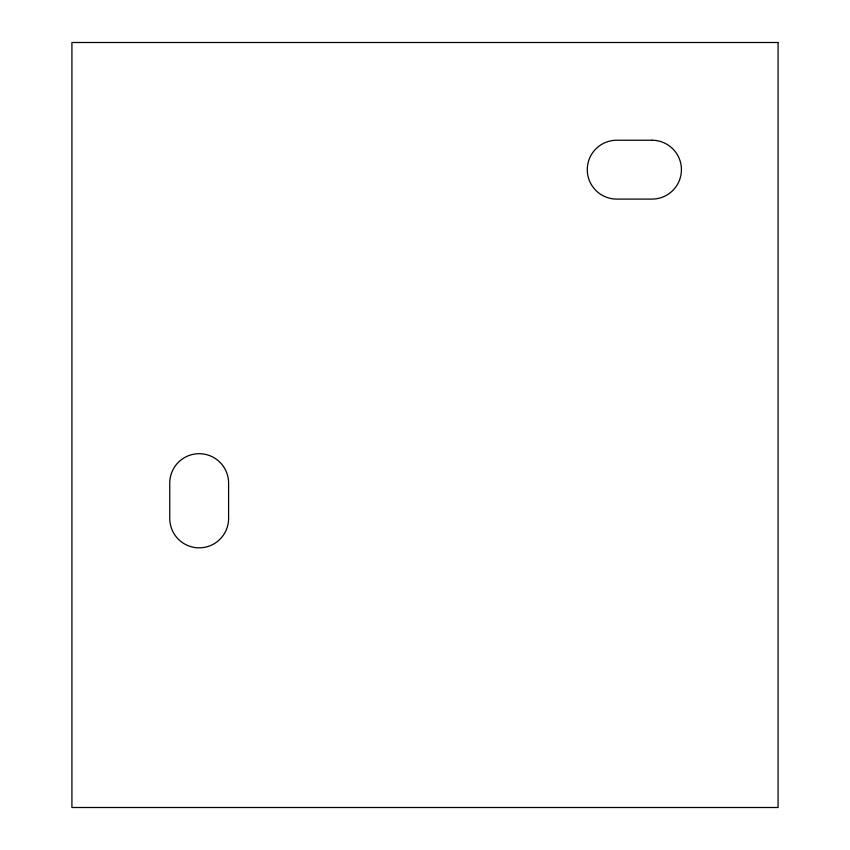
<?xml version="1.0" encoding="UTF-8"?>
<svg xmlns="http://www.w3.org/2000/svg" width="850" height="850" viewBox="0 0 850 850"><rect width="100%" height="100%" fill="white"/><g stroke="black" fill="none" stroke-linecap="round" stroke-linejoin="round"><path stroke-width="1.27" d="M778.079 42.5L71.921 42.5L71.921 807.5L778.079 807.5L778.079 42.5M652.003 140.239L616.696 140.239A29.421 29.421 0 0 0 587.276 169.66A29.421 29.421 0 0 0 616.696 199.091L652.003 199.091A29.421 29.421 0 0 0 681.424 169.66A29.421 29.421 0 0 0 652.003 140.239M228.597 518.426L228.597 483.119A29.421 29.421 0 0 0 199.176 453.698A29.421 29.421 0 0 0 169.756 483.119L169.756 518.426A29.421 29.421 0 0 0 199.176 547.846A29.421 29.421 0 0 0 228.597 518.426"/></g></svg>
